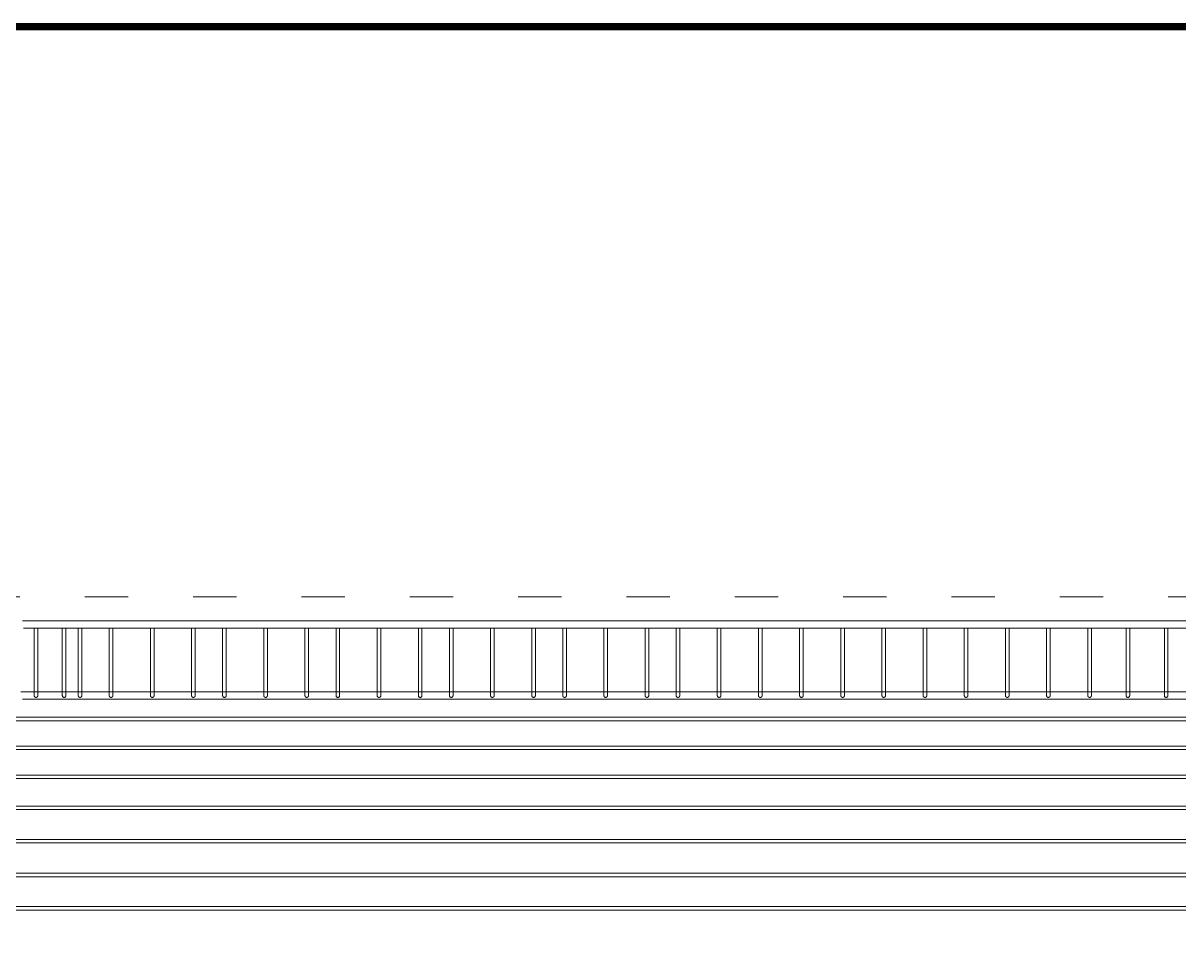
# Model space of a CAD drawing. Header units: millimetres. Extents: x 29001 to 40804, y -8833 to -5892.
# Drawn here: x 29590.5 to 29750.5, y -6571.6 to -6445.7 of the extents above; entities that cross this region are included whole.
import ezdxf

# ---------------------------------------------------------------- set-up
doc = ezdxf.new("R2010")
doc.units = ezdxf.units.MM
doc.linetypes.add('ACAD_ISO03W100', pattern=[30, 12, -18])
doc.linetypes.add('MAVIBAHCE XREF$0$DASHDOT', pattern=[1, 0.5, -0.25, 0, -0.25])
doc.layers.get('0').update_dxf_attribs({"lineweight": 0})
for name, color, linetype, lineweight in [('xxx_Auto_Tefris_Silik', 252, 'Continuous', 0), ('xxx_Auto_Tefris_Tefris', 32, 'Continuous', 0), ('xxx_Auto_Yardimci_Isaret Genel', 51, 'Continuous', 0)]:
    doc.layers.add(name, color=color, linetype=linetype, lineweight=lineweight)

# ---------------------------------------------------------------- blocks, each defined once
blk = doc.blocks.new('TÜM LAYOOUT')
at = {"color": 240, "linetype": 'ACAD_ISO03W100', "lineweight": 0, "ltscale": 0.5, "true_color": 0xed1f24}
blk.add_lwpolyline([(364.26, -1836.45), (364.26, -203.45), (888.76, -203.45)], dxfattribs=at)
at = {"layer": 'xxx_Auto_Yardimci_Isaret Genel', "linetype": 'MAVIBAHCE XREF$0$DASHDOT', "lineweight": 0, "ltscale": 50, "const_width": 1}
blk.add_lwpolyline([(0, -124.45), (2346.26, -124.45), (2346.26, -2358.95), (0, -2358.95)], close=True, dxfattribs=at)
blk = doc.blocks.new('MOBİLYALAR')
at = {"layer": 'xxx_Auto_Tefris_Silik'}
for p, q in [((434.57, -220.59), (806.96, -220.59)), ((435.43, -220.11), (806.1, -220.11)), ((429.55, -224.59), (811.97, -224.59)), ((430.01, -224.11), (811.51, -224.11)), ((426.59, -228.59), (814.94, -228.59)), ((426.87, -228.11), (814.65, -228.11)), ((424.68, -232.9), (816.85, -232.9)), ((424.84, -232.43), (816.69, -232.43)), ((423.73, -237.51), (817.79, -237.51)), ((423.78, -237.03), (817.74, -237.03)), ((423.74, -241.73), (817.79, -241.73)), ((423.79, -242.21), (817.74, -242.21)), ((424.69, -246.34), (816.84, -246.34)), ((424.85, -246.82), (816.68, -246.82))]:
    blk.add_line(p, q, dxfattribs=at)
for points in [[(447.74, -207.75), (447.74, -212.43), (447.74, -217.11), (447.74, -217.36), (447.49, -217.36), (447.24, -217.36), (447.24, -217.11), (447.24, -212.43), (447.24, -207.75)], [(451.64, -207.75), (451.64, -212.43), (451.64, -217.11), (451.64, -217.36), (451.39, -217.36), (451.14, -217.36), (451.14, -217.11), (451.14, -212.43), (451.14, -207.75)], [(453.84, -207.75), (453.84, -212.43), (453.84, -217.11), (453.84, -217.36), (453.59, -217.36), (453.34, -217.36), (453.34, -217.11), (453.34, -212.43), (453.34, -207.75)], [(458.14, -207.75), (458.14, -212.43), (458.14, -217.11), (458.14, -217.36), (457.89, -217.36), (457.64, -217.36), (457.64, -217.11), (457.64, -212.43), (457.64, -207.75)], [(463.84, -207.75), (463.84, -212.43), (463.84, -217.11), (463.84, -217.36), (463.59, -217.36), (463.34, -217.36), (463.34, -217.11), (463.34, -212.43), (463.34, -207.75)], [(469.54, -207.75), (469.54, -212.43), (469.54, -217.11), (469.54, -217.36), (469.29, -217.36), (469.04, -217.36), (469.04, -217.11), (469.04, -212.43), (469.04, -207.75)], [(473.84, -207.75), (473.84, -212.43), (473.84, -217.11), (473.84, -217.36), (473.59, -217.36), (473.34, -217.36), (473.34, -217.11), (473.34, -212.43), (473.34, -207.75)], [(479.54, -207.75), (479.54, -212.43), (479.54, -217.11), (479.54, -217.36), (479.29, -217.36), (479.04, -217.36), (479.04, -217.11), (479.04, -212.43), (479.04, -207.75)], [(485.24, -207.75), (485.24, -212.43), (485.24, -217.11), (485.24, -217.36), (484.99, -217.36), (484.74, -217.36), (484.74, -217.11), (484.74, -212.43), (484.74, -207.75)], [(489.54, -207.75), (489.54, -212.43), (489.54, -217.11), (489.54, -217.36), (489.29, -217.36), (489.04, -217.36), (489.04, -217.11), (489.04, -212.43), (489.04, -207.75)], [(495.24, -207.75), (495.24, -212.43), (495.24, -217.11), (495.24, -217.36), (494.99, -217.36), (494.74, -217.36), (494.74, -217.11), (494.74, -212.43), (494.74, -207.75)], [(500.94, -207.75), (500.94, -212.43), (500.94, -217.11), (500.94, -217.36), (500.69, -217.36), (500.44, -217.36), (500.44, -217.11), (500.44, -212.43), (500.44, -207.75)], [(505.24, -207.75), (505.24, -212.43), (505.24, -217.11), (505.24, -217.36), (504.99, -217.36), (504.74, -217.36), (504.74, -217.11), (504.74, -212.43), (504.74, -207.75)], [(510.94, -207.75), (510.94, -212.43), (510.94, -217.11), (510.94, -217.36), (510.69, -217.36), (510.44, -217.36), (510.44, -217.11), (510.44, -212.43), (510.44, -207.75)], [(516.64, -207.75), (516.64, -212.43), (516.64, -217.11), (516.64, -217.36), (516.39, -217.36), (516.14, -217.36), (516.14, -217.11), (516.14, -212.43), (516.14, -207.75)], [(520.94, -207.75), (520.94, -212.43), (520.94, -217.11), (520.94, -217.36), (520.69, -217.36), (520.44, -217.36), (520.44, -217.11), (520.44, -212.43), (520.44, -207.75)], [(526.64, -207.75), (526.64, -212.43), (526.64, -217.11), (526.64, -217.36), (526.39, -217.36), (526.14, -217.36), (526.14, -217.11), (526.14, -212.43), (526.14, -207.75)], [(532.34, -207.75), (532.34, -212.43), (532.34, -217.11), (532.34, -217.36), (532.09, -217.36), (531.84, -217.36), (531.84, -217.11), (531.84, -212.43), (531.84, -207.75)], [(536.64, -207.75), (536.64, -212.43), (536.64, -217.11), (536.64, -217.36), (536.39, -217.36), (536.14, -217.36), (536.14, -217.11), (536.14, -212.43), (536.14, -207.75)], [(542.34, -207.75), (542.34, -212.43), (542.34, -217.11), (542.34, -217.36), (542.09, -217.36), (541.84, -217.36), (541.84, -217.11), (541.84, -212.43), (541.84, -207.75)], [(548.04, -207.75), (548.04, -212.43), (548.04, -217.11), (548.04, -217.36), (547.79, -217.36), (547.54, -217.36), (547.54, -217.11), (547.54, -212.43), (547.54, -207.75)], [(553.74, -207.75), (553.74, -212.43), (553.74, -217.11), (553.74, -217.36), (553.49, -217.36), (553.24, -217.36), (553.24, -217.11), (553.24, -212.43), (553.24, -207.75)], [(559.44, -207.75), (559.44, -212.43), (559.44, -217.11), (559.44, -217.36), (559.19, -217.36), (558.94, -217.36), (558.94, -217.11), (558.94, -212.43), (558.94, -207.75)], [(565.14, -207.75), (565.14, -212.43), (565.14, -217.11), (565.14, -217.36), (564.89, -217.36), (564.64, -217.36), (564.64, -217.11), (564.64, -212.43), (564.64, -207.75)], [(570.84, -207.75), (570.84, -212.43), (570.84, -217.11), (570.84, -217.36), (570.59, -217.36), (570.34, -217.36), (570.34, -217.11), (570.34, -212.43), (570.34, -207.75)], [(576.54, -207.75), (576.54, -212.43), (576.54, -217.11), (576.54, -217.36), (576.29, -217.36), (576.04, -217.36), (576.04, -217.11), (576.04, -212.43), (576.04, -207.75)], [(582.24, -207.75), (582.24, -212.43), (582.24, -217.11), (582.24, -217.36), (581.99, -217.36), (581.74, -217.36), (581.74, -217.11), (581.74, -212.43), (581.74, -207.75)], [(587.94, -207.75), (587.94, -212.43), (587.94, -217.11), (587.94, -217.36), (587.69, -217.36), (587.44, -217.36), (587.44, -217.11), (587.44, -212.43), (587.44, -207.75)], [(593.64, -207.75), (593.64, -212.43), (593.64, -217.11), (593.64, -217.36), (593.39, -217.36), (593.14, -217.36), (593.14, -217.11), (593.14, -212.43), (593.14, -207.75)], [(598.94, -207.75), (598.94, -212.43), (598.94, -217.11), (598.94, -217.36), (598.69, -217.36), (598.44, -217.36), (598.44, -217.11), (598.44, -212.43), (598.44, -207.75)], [(603.74, -207.75), (603.74, -212.43), (603.74, -217.11), (603.74, -217.36), (603.99, -217.36), (604.24, -217.36), (604.24, -217.11), (604.24, -212.43), (604.24, -207.75)]]:
    blk.add_rational_spline(points, [1, 1, 1, 0.707106781187, 1, 0.707106781187, 1, 1, 1], degree=2, knots=[0, 0, 0, 9.355225, 9.355225, 9.747924, 9.747924, 10.140623, 10.140623, 19.495847, 19.495847, 19.495847], dxfattribs=at)
at = {"layer": 'xxx_Auto_Tefris_Tefris'}
for p, q in [((445.38, -216.61), (795.64, -216.61)), ((445.63, -217.61), (795.89, -217.61))]:
    blk.add_line(p, q, dxfattribs=at)
for points in [[(795.89, -206.75), (445.63, -206.75)], [(445.78, -207.75), (796.04, -207.75)]]:
    blk.add_lwpolyline(points, dxfattribs=at)

msp = doc.modelspace()

# ---------------------------------------------------------------- block references
at = {"color": 6}
msp.add_blockref('TÜM LAYOOUT', (29144.79, -6321.8), dxfattribs=at)

# ---------------------------------------------------------------- next in the draw order: block references
msp.add_blockref('MOBİLYALAR', (29144.79, -6321.8), dxfattribs=at)

doc.saveas('drawing.dxf')
